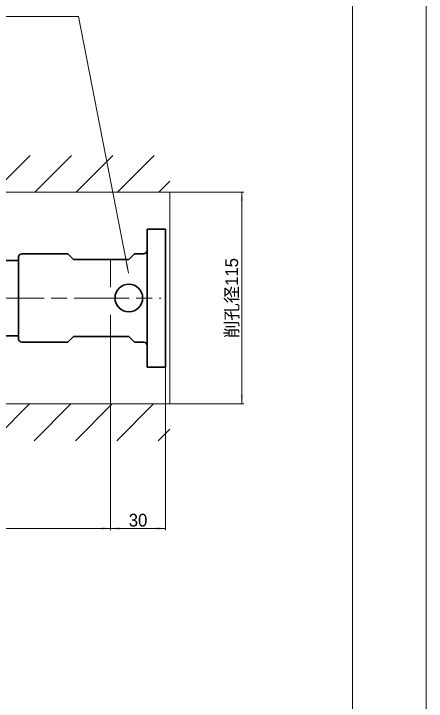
# Model space of a CAD drawing. Units: millimetres at full size, sheet at 1:2.5; details may follow other scales. Extents: x 2413 to 4093, y 1064 to 2267.
# Drawn here: x 3869.5 to 4093.5, y 1666.5 to 2040.1 of the extents above; entities that cross this region are included whole.
import ezdxf
from ezdxf.enums import TextEntityAlignment as Align

# ---------------------------------------------------------------- set-up
doc = ezdxf.new("R2010")
doc.units = ezdxf.units.MM
doc.header["$LTSCALE"] = 2.5
doc.linetypes.add('CHAIN', pattern=[18.5, 12, -1.5, 3.5, -1.5])
doc.linetypes.add('DASHED_SPACED', pattern=[12, 6, -6])
for name, color, linetype, lineweight in [('1外形線', 7, 'Continuous', 35), ('2細い実線', 3, 'Continuous', 20), ('3隠れ線', 2, 'DASHED_SPACED', 13), ('4中心線', 1, 'CHAIN', 15), ('6寸法線', 4, 'Continuous', 13), ('7 枠・タイトル', 7, 'Continuous', 13)]:
    doc.layers.add(name, color=color, linetype=linetype, lineweight=lineweight)
doc.styles.add('ＭＳ Ｐゴシック', font='')
doc.styles.get('ＭＳ Ｐゴシック').set_extended_font_data('MS PGothic')
pattern_1 = [(45, (2947.885, 1997.96), (-11.22532, 11.22532), [])]

# ---------------------------------------------------------------- blocks, each defined once
blk = doc.blocks.new('filled_arrow')
at = {"color": 0, "linetype": 'Continuous', "lineweight": -2}
blk.add_solid([(7.5, 1.25), (0, 0), (7.5, -1.25)], dxfattribs=at)

msp = doc.modelspace()

# ---------------------------------------------------------------- hatches: boundary and pattern name
at = {"layer": '2細い実線', "lineweight": 13}
h = msp.add_hatch(dxfattribs=at)
h.set_pattern_fill('USER', color=256, style=0, pattern_type=2)
h.set_pattern_definition(pattern_1)
h.paths.add_polyline_path([(2820.078, 1943.084), (2820.078, 1963.084), (3954.168, 1963.084), (3954.168, 1943.084), (3504.427, 1943.084), (3504.427, 1950.584), (3494.427, 1950.584), (3494.427, 1943.084)])
h = msp.add_hatch(dxfattribs=at)
h.set_pattern_fill('USER', color=256, style=0, pattern_type=2)
h.set_pattern_definition(pattern_1)
h.paths.add_polyline_path([(2820.25, 1808.084), (2820.184, 1828.084), (3494.427, 1828.084), (3494.427, 1820.584), (3504.427, 1820.584), (3504.427, 1828.084), (3954.168, 1828.084), (3954.168, 1808.084)])

# ---------------------------------------------------------------- linework, layer by layer
at = {"layer": '1外形線'}
for p, q in [((3951.961, 1923.084), (3941.961, 1923.084)), ((3941.961, 1923.084), (3941.961, 1911.584)), ((3951.961, 1848.084), (3951.961, 1923.084)), ((3898.912, 1909.584), (3873.961, 1909.584)), ((3901.947, 1906.549), (3898.912, 1909.584)), ((3934.982, 1909.584), (3931.947, 1906.549)), ((3939.961, 1909.584), (3934.982, 1909.584)), ((3941.961, 1911.584), (3941.969, 1885.584)), ((3871.961, 1906.084), (3831.961, 1906.084)), ((3871.961, 1863.584), (3871.961, 1907.584)), ((3871.961, 1906.084), (3871.961, 1865.084)), ((3931.947, 1906.549), (3901.947, 1906.549)), ((3941.969, 1885.584), (3941.961, 1857.453)), ((3871.961, 1865.084), (3831.961, 1865.084)), ((3901.947, 1864.619), (3898.912, 1861.584)), ((3931.947, 1864.619), (3901.947, 1864.619)), ((3934.982, 1861.584), (3931.947, 1864.619)), ((3898.912, 1861.584), (3873.961, 1861.584)), ((3939.961, 1861.584), (3934.982, 1861.584)), ((3941.961, 1848.084), (3941.961, 1859.584)), ((3941.961, 1848.084), (3951.961, 1848.084))]:
    msp.add_line(p, q, dxfattribs=at)
msp.add_circle((3931.957, 1885.599), 7.5, dxfattribs=at)
for centre, start, end in [((3873.961, 1907.584), 90, 180), ((3939.961, 1911.584), 270, 0.0002), ((3939.961, 1911.584), 270, 0.00299), ((3873.961, 1863.584), 180, 270), ((3939.961, 1859.584), 0, 90)]:
    msp.add_arc(centre, 2, start, end, dxfattribs=at)
at = {"layer": '2細い実線'}
for p, q in [((3954.168, 1943.084), (3504.427, 1943.084)), ((3954.168, 1828.084), (3954.168, 1943.084)), ((3954.168, 1828.084), (3504.427, 1828.084))]:
    msp.add_line(p, q, dxfattribs=at)
at = {"layer": '3隠れ線'}
msp.add_line((3921.961, 1906.549), (3921.961, 1864.619), dxfattribs=at)
at = {"layer": '4中心線'}
msp.add_line((2653.448, 1885.584), (3949.427, 1885.584), dxfattribs=at)
at = {"layer": '6寸法線'}
for p, q in [((3954.23, 1943.084), (3994.38, 1943.084)), ((3993.38, 1943.084), (3993.38, 1828.084)), ((3921.961, 1864.557), (3921.961, 1759.383)), ((3921.961, 1864.557), (3921.961, 1759.383)), ((3951.961, 1848.022), (3951.961, 1759.383)), ((3954.23, 1828.084), (3994.38, 1828.084)), ((2653.448, 1760.383), (3921.961, 1760.383)), ((3921.961, 1760.383), (3951.961, 1760.383))]:
    msp.add_line(p, q, dxfattribs=at)
msp.add_lwpolyline([(3931.762, 1899.093), (3930.808, 1904.001), (3904.642, 2038.55), (3829.987, 2038.55)], dxfattribs=at)
at = {"layer": '7 枠・タイトル'}
for p, q in [((4093.483, 2267.062), (4093.483, 1079.062)), ((4053.483, 2227.062), (4053.483, 1119.062))]:
    msp.add_line(p, q, dxfattribs=at)

# ---------------------------------------------------------------- block references
at = {"layer": '6寸法線', "xscale": 0.667, "yscale": 0.667}
for p, rotation in [((3993.38, 1943.084), 270), ((3931.762, 1899.093), 101), ((3993.38, 1828.084), 90), ((3921.961, 1760.383), 180), ((3951.961, 1760.383), 180)]:
    msp.add_blockref('filled_arrow', p, dxfattribs=dict(at, rotation=rotation))
msp.add_blockref('filled_arrow', (3921.961, 1760.383), dxfattribs=at)

# ---------------------------------------------------------------- texts
at = {"layer": '6寸法線', "style": 'ＭＳ Ｐゴシック'}
msp.add_text('削孔径115', height=6.928, rotation=90, dxfattribs=at).set_placement((3987.846, 1885.584), align=Align.MIDDLE_CENTER)
msp.add_text('30', height=6.928, dxfattribs=at).set_placement((3936.961, 1764.883), align=Align.MIDDLE_CENTER)

doc.saveas('drawing.dxf')
